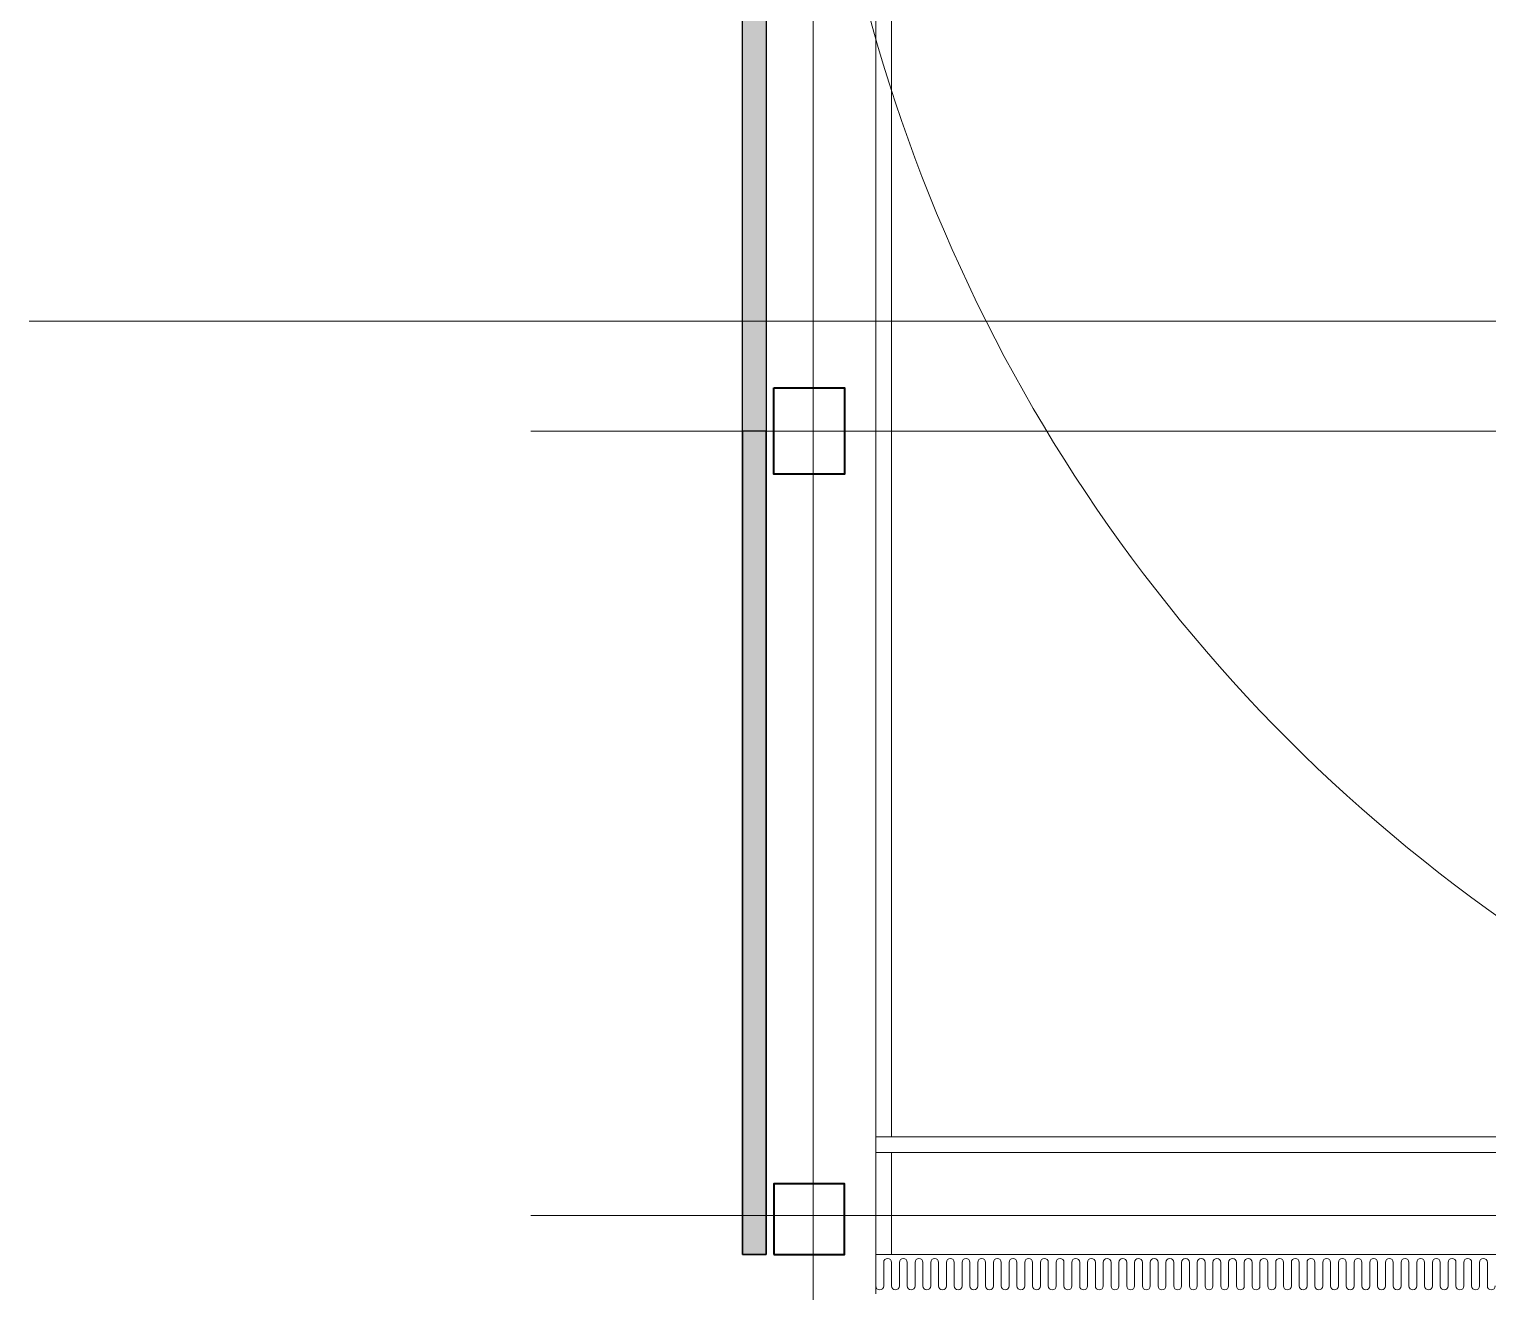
# Model space of a CAD drawing. Header units: millimetres. Extents: x 4739419 to 5837985, y 2291271 to 3446271.
# Drawn here: x 4856112 to 4874718, y 2443016 to 2459116 of the extents above; entities that cross this region are included whole.
import ezdxf

# ---------------------------------------------------------------- set-up
doc = ezdxf.new("R2010")
doc.units = ezdxf.units.MM
doc.layers.get('0').update_dxf_attribs({"color": 255})
doc.layers.add('XR-평면도$0$!!파라펫', color=9, linetype='Continuous')
for name, color, linetype, lineweight in [('XR-평면도$0$A-CNTL', 9, 'Continuous', 15), ('XR-평면도$0$A-CONC-LIN1', 9, 'Continuous', 40), ('XR-평면도$0$A-ELEV-LIN2', 9, 'Continuous', 25), ('XR-평면도$0$A-ELEV-LIN3', 9, 'Continuous', 18)]:
    doc.layers.add(name, color=color, linetype=linetype, lineweight=lineweight)

# ---------------------------------------------------------------- blocks, each defined once
blk = doc.blocks.new('XR-평면도$0$RAMP_내려감(기준층) (220802)')
at = {"layer": 'XR-평면도$0$A-CNTL', "ltscale": 300}
for points in [[(-20700, 40700), (-20700, -40700)], [(-24300, -25700), (25700, -25700)], [(-24300, -35700), (25100, -35700)]]:
    blk.add_lwpolyline(points, dxfattribs=at)
blk.add_lwpolyline([(-20700, 15000), (-20700, -15000, 0.414214), (0, -35700, 0.414214), (20700, -15000), (20700, 15000, 0.414214), (0, 35700, 0.414214)], format="xyb", close=True, dxfattribs=at)
at = {"layer": 'XR-평면도$0$A-CONC-LIN1'}
for points in [[(-21200, -25150), (-20300, -25150), (-20300, -26250), (-21200, -26250)], [(-21200, -36200), (-20300, -36200), (-20300, -35300), (-21200, -35300)]]:
    blk.add_lwpolyline(points, close=True, dxfattribs=at)
at = {"layer": 'XR-평면도$0$A-ELEV-LIN2'}
for p, q in [((-21300, 15000), (-21300, -36200)), ((-21300, -36200), (-21600, -36200))]:
    blk.add_line(p, q, dxfattribs=at)
blk.add_lwpolyline([(-21600, -36200), (-21600, 15013), (-21273, 18751), (-20298, 22388), (-18707, 25801), (-16547, 28885), (-13885, 31547), (-10801, 33707), (-7388, 35298), (-3751, 36273), (0, 36601), (3751, 36273), (7388, 35298), (10801, 33707), (13885, 31547)], dxfattribs=at)
at = {"layer": 'XR-평면도$0$A-ELEV-LIN3'}
blk.add_line((-19700, -34700), (-19900, -34700), dxfattribs=at)
for points in [[(19900, -36700), (19900, 15000, 0.414214), (0, 34900, 0.414214), (-19900, 15000), (-19900, -36700)], [(-12000, -36600, -1), (-12100, -36600), (-12100, -36300, 1), (-12200, -36300), (-12200, -36600, -1), (-12300, -36600), (-12300, -36300, 1), (-12400, -36300), (-12400, -36600, -1), (-12500, -36600), (-12500, -36300, 1), (-12600, -36300), (-12600, -36600, -1), (-12700, -36600), (-12700, -36300, 1), (-12800, -36300), (-12800, -36600, -1), (-12900, -36600), (-12900, -36300, 1), (-13000, -36300), (-13000, -36600, -1), (-13100, -36600), (-13100, -36300, 1), (-13200, -36300), (-13200, -36600, -1), (-13300, -36600), (-13300, -36300, 1), (-13400, -36300), (-13400, -36600, -1), (-13500, -36600), (-13500, -36300, 1), (-13600, -36300), (-13600, -36600, -1), (-13700, -36600), (-13700, -36300, 1), (-13800, -36300), (-13800, -36600, -1), (-13900, -36600), (-13900, -36300, 1), (-14000, -36300), (-14000, -36600, -1), (-14100, -36600), (-14100, -36300, 1), (-14200, -36300), (-14200, -36600, -1), (-14300, -36600), (-14300, -36300, 1), (-14400, -36300), (-14400, -36600, -1), (-14500, -36600), (-14500, -36300, 1), (-14600, -36300), (-14600, -36600, -1), (-14700, -36600), (-14700, -36300, 1), (-14800, -36300), (-14800, -36600, -1), (-14900, -36600), (-14900, -36300, 1), (-15000, -36300), (-15000, -36600, -1), (-15100, -36600), (-15100, -36300, 1), (-15200, -36300), (-15200, -36600, -1), (-15300, -36600), (-15300, -36300, 1), (-15400, -36300), (-15400, -36600, -1), (-15500, -36600), (-15500, -36300, 1), (-15600, -36300), (-15600, -36600, -1), (-15700, -36600), (-15700, -36300, 1), (-15800, -36300), (-15800, -36600, -1), (-15900, -36600), (-15900, -36300, 1), (-16000, -36300), (-16000, -36600, -1), (-16100, -36600), (-16100, -36300, 1), (-16200, -36300), (-16200, -36600, -1), (-16300, -36600), (-16300, -36300, 1), (-16400, -36300), (-16400, -36600, -1), (-16500, -36600), (-16500, -36300, 1), (-16600, -36300), (-16600, -36600, -1), (-16700, -36600), (-16700, -36300, 1), (-16800, -36300), (-16800, -36600, -1), (-16900, -36600), (-16900, -36300, 1), (-17000, -36300), (-17000, -36600, -1), (-17100, -36600), (-17100, -36300, 1), (-17200, -36300), (-17200, -36600, -1), (-17300, -36600), (-17300, -36300, 1), (-17400, -36300), (-17400, -36600, -1), (-17500, -36600), (-17500, -36300, 1), (-17600, -36300), (-17600, -36600, -1), (-17700, -36600), (-17700, -36300, 1), (-17800, -36300), (-17800, -36600, -1), (-17900, -36600), (-17900, -36300, 1), (-18000, -36300), (-18000, -36600, -1), (-18100, -36600), (-18100, -36300, 1), (-18200, -36300), (-18200, -36600, -1), (-18300, -36600), (-18300, -36300, 1), (-18400, -36300), (-18400, -36600, -1), (-18500, -36600), (-18500, -36300, 1), (-18600, -36300), (-18600, -36600, -1), (-18700, -36600), (-18700, -36300, 1), (-18800, -36300), (-18800, -36600, -1), (-18900, -36600), (-18900, -36300, 1), (-19000, -36300), (-19000, -36600, -1), (-19100, -36600), (-19100, -36300, 1), (-19200, -36300), (-19200, -36600, -1), (-19300, -36600), (-19300, -36300, 1), (-19400, -36300), (-19400, -36600, -1), (-19500, -36600), (-19500, -36300, 1), (-19600, -36300), (-19600, -36600, -1), (-19700, -36600), (-19700, -36300, 1), (-19800, -36300), (-19800, -36600, -1), (-19900, -36600)]]:
    blk.add_lwpolyline(points, format="xyb", dxfattribs=at)
for points in [[(-12100, 15000), (-12100, -15000, 0.414214), (0, -27100, 0.414214), (12100, -15000), (12100, 15000, 0.414214), (0, 27100, 0.414214)], [(-19700, -15700), (-12280, -15700, 0.397632), (0, -27300, 0.397632), (12280, -15700), (19700, -15700), (19700, -34700), (-19700, -34700)]]:
    blk.add_lwpolyline(points, format="xyb", close=True, dxfattribs=at)
for points in [[(19900, -34900), (-19900, -34900)], [(-19700, -34900), (-19700, -36200)], [(-19900, -36200), (-9000, -36200)]]:
    blk.add_lwpolyline(points, dxfattribs=at)
blk = doc.blocks.new('XR-평면도$0$중심선(210216)')
at = {"layer": 'XR-평면도$0$A-CNTL', "ltscale": 300}
for points in [[(0, 206000), (0, -10000)], [(-10000, 119000), (186000, 119000)]]:
    blk.add_lwpolyline(points, dxfattribs=at)
blk = doc.blocks.new('XR-평면도$0$3층진출파라펫')
at = {"layer": 'XR-평면도$0$!!파라펫'}
h = blk.add_hatch(color=9, dxfattribs=at)
h.dxf.hatch_style = 1
h.paths.add_polyline_path([(518503, 1165172), (518803, 1165172), (518803, 1175872), (518503, 1175872)])
h = blk.add_hatch(color=9, dxfattribs=at)
h.dxf.hatch_style = 1
h.paths.add_polyline_path([(518503, 1165172), (518803, 1165172), (518803, 1154672), (518503, 1154672)])
for points in [[(518803, 1165172), (518503, 1165172), (518503, 1175872), (518803, 1175872)], [(518803, 1165172), (518503, 1165172), (518503, 1154672), (518803, 1154672)]]:
    blk.add_lwpolyline(points, close=True, dxfattribs=at)

msp = doc.modelspace()

# ---------------------------------------------------------------- block references
for name, p in [('XR-평면도$0$RAMP_내려감(기준층) (220802)', (4886811.8, 2479691.2)), ('XR-평면도$0$3층진출파라펫', (4346709, 1288819.5)), ('XR-평면도$0$3층진출파라펫', (4346709, 1288819.5)), ('XR-평면도$0$3층진출파라펫', (4346709, 1288819.5))]:
    msp.add_blockref(name, p)
at = {"layer": 'XR-평면도$0$A-CNTL'}
msp.add_blockref('XR-평면도$0$중심선(210216)', (4866111.8, 2336391.2), dxfattribs=at)

doc.saveas('drawing.dxf')
